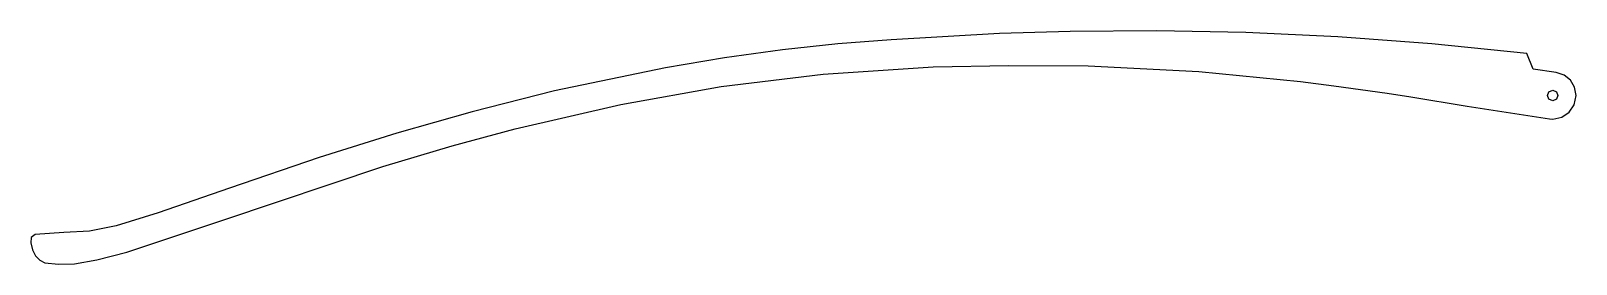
# Model space of a CAD drawing. Header units: millimetres. Extents: x 0 to 147, y 275 to 297.
import ezdxf

# ---------------------------------------------------------------- set-up
doc = ezdxf.new("R2010")
doc.units = ezdxf.units.MM
doc.layers.add('Layer_1', color=7, linetype='CONTINUOUS')

msp = doc.modelspace()

# ---------------------------------------------------------------- linework, layer by layer
at = {"layer": 'Layer_1', "color": 7}
for points in [[(107.409, 297.012919), (99.1734, 296.957722), (92.4419, 296.764355), (82.0857, 296.181149), (76.9937, 295.78648), (71.731, 295.22698), (66.1958, 294.45239), (60.563, 293.49987), (49.9814, 291.29699), (42.1151, 289.31896), (34.9219, 287.29106), (27.5062, 284.9557), (18.972, 282.0552), (12.1403, 279.7013), (8.14713, 278.4567), (5.61479, 277.952), (3.1657, 277.8182), (0.424847, 277.6173), (0.047702, 277.3394), (0.010852, 276.8436), (0.154077, 276.1794), (0.4454, 275.6098), (0.852374, 275.1811), (1.34255, 274.9398), (2.63738, 274.8204), (4.15944, 274.8535), (6.31701, 275.2133), (9.16538, 275.956), (18.4299, 279.0275), (33.5916, 284.0935), (40.1963, 286.0786), (46.2018, 287.70341), (56.2906, 290.02543), (65.8837, 291.72151), (75.6075, 292.88428), (86.0883, 293.60641), (93.3318, 293.73572), (100.887, 293.68909), (111.432, 293.1405), (121.149, 292.19409), (124.326, 291.80135), (129.401, 291.09907), (131.687, 290.7518), (137.033, 289.864), (144.89, 288.64857), (145.206, 288.62738), (146.076, 288.80289), (146.786, 289.28175), (147.265, 289.99205), (147.441, 290.86187), (147.298, 291.64785), (146.903, 292.31552), (146.304, 292.80827), (145.549, 293.06949), (143.346, 293.37697), (142.725, 294.86266), (133.687, 295.79325), (124.72, 296.459317), (115.927, 296.864616), (107.409, 297.012919)], [(145.206, 291.36158), (145.56, 291.21532), (145.706, 290.86187), (145.56, 290.50809), (145.206, 290.36165), (144.853, 290.50828), (144.706, 290.86187), (144.853, 291.21514), (145.206, 291.36158)]]:
    msp.add_lwpolyline(points, close=True, dxfattribs=at)

doc.saveas('drawing.dxf')
